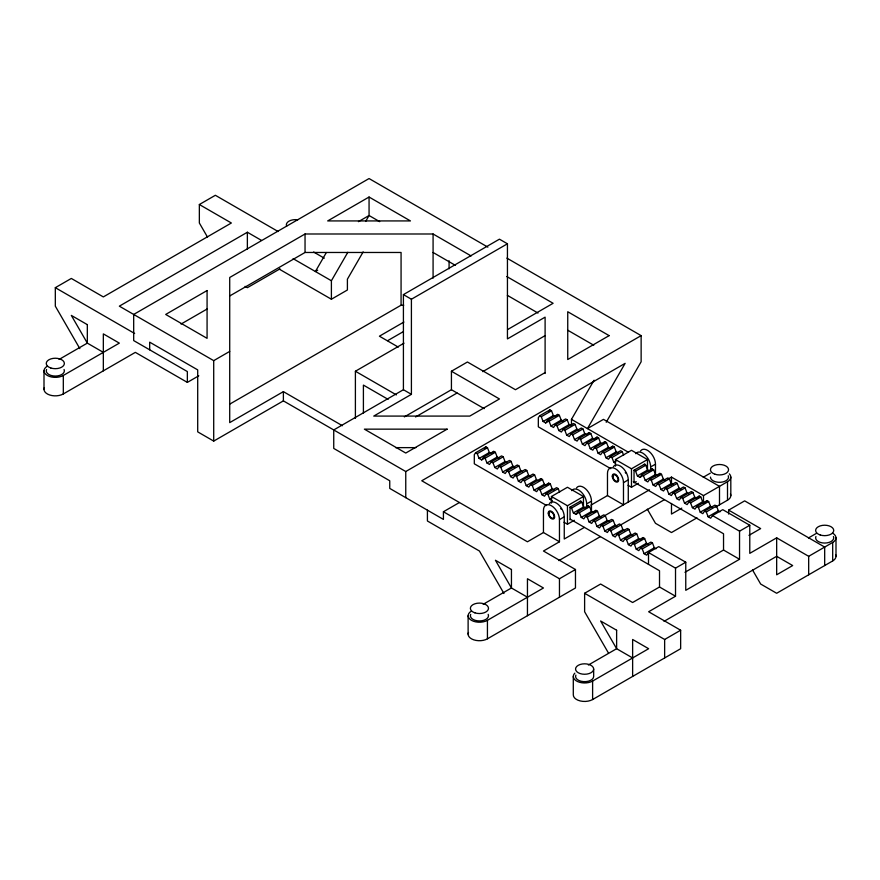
<?xml version="1.0" encoding="UTF-8"?>
<svg xmlns="http://www.w3.org/2000/svg" width="880" height="880" viewBox="0 0 880 880"><rect width="100%" height="100%" fill="white"/><g stroke="black" fill="none" stroke-linecap="round" stroke-linejoin="round"><path stroke-width="1.32" d="M326.348 252.538L315.392 271.513L317.68 270.193M363.154 251.889L347.402 279.169L347.402 289.993L331.397 299.233L331.397 280.753L347.831 252.285M365.64 221.441L369.061 215.512L369.061 197.032L410.443 220.924L327.679 220.924L369.061 197.032M571.461 425.953L571.461 419.353L594.066 380.215M606.21 422.268L641.135 361.768L641.135 335.632L506.88 258.126M491.04 453.497L489.335 452.518L487.487 447.755L485.881 446.831L475.64 452.738L474.309 454.63L474.309 463.804L546.601 505.527M484.561 448.712L485.881 446.831M475.64 452.738L477.246 453.662L479.094 458.425L481.657 459.91L483.505 457.281L493.746 451.363L495.341 452.287L497.189 457.05L498.894 458.04M492.514 453.112L493.746 451.363M506.759 462.572L505.043 461.582L503.195 456.819L501.6 455.895L491.359 461.813L489.511 464.442L486.948 462.968L485.1 458.205L483.505 457.281M514.613 467.104L512.908 466.125L511.06 461.362L509.454 460.438L499.213 466.345L497.365 468.974L494.802 467.5L492.954 462.737L491.359 461.813M555.06 416.537L553.355 415.558L551.507 410.795L549.901 409.871L539.66 415.778L538.329 417.67L538.329 426.844L610.753 468.655M522.467 471.647L520.762 470.657L518.914 465.894L517.319 464.97L507.067 470.888L505.219 473.517L502.667 472.032L500.819 467.269L499.213 466.345M548.57 411.752L549.901 409.871M539.66 415.778L541.266 416.702L543.114 421.465L545.666 422.95L547.514 420.321L557.755 414.403L559.361 415.327L561.209 420.09L562.914 421.08M556.523 416.152L557.755 414.403M531.179 476.674L528.616 475.2L526.768 470.437L525.173 469.513L514.932 475.42L513.084 478.049L510.521 476.575L508.673 471.812L507.067 470.888M570.768 425.612L569.063 424.622L567.215 419.859L565.62 418.935L555.379 424.853L553.531 427.482L550.968 426.008L549.12 421.245L547.514 420.321M538.186 480.722L536.481 479.732L534.633 474.969L533.027 474.045L522.786 479.963L520.938 482.592L518.375 481.107L516.527 476.344L514.932 475.42M578.633 430.144L576.928 429.165L575.08 424.402L573.474 423.478L563.233 429.385L561.385 432.014L558.822 430.54L556.974 425.777L555.379 424.853M546.04 485.254L544.335 484.264L542.487 479.501L540.881 478.577L530.64 484.495L528.792 487.124L526.229 485.65L524.381 480.887L522.786 479.963M586.487 434.687L584.782 433.697L582.934 428.934L581.328 428.01L571.087 433.928L569.239 436.557L566.676 435.072L564.828 430.309L563.233 429.385M539.649 480.337L540.881 478.577M553.894 489.786L552.189 488.807L550.341 484.044L548.746 483.12L538.505 489.027L536.657 491.656L534.094 490.182L532.246 485.419L530.64 484.495M594.341 439.219L592.636 438.24L590.788 433.477L589.193 432.553L578.941 438.46L577.093 441.089L574.541 439.615L572.693 434.852L571.087 433.928M547.514 484.869L548.746 483.12M559.592 492.151L558.206 488.576L556.6 487.652L546.359 493.57L544.511 496.199L541.948 494.714L540.1 489.951L538.505 489.027M587.961 434.302L589.193 432.553M602.206 443.762L600.49 442.772L598.642 438.009L597.047 437.085L586.806 443.003L584.958 445.632L582.395 444.147L580.547 439.384L578.941 438.46M595.815 438.834L597.047 437.085M610.06 448.294L608.355 447.304L606.507 442.541L604.901 441.617L594.66 447.535L592.812 450.164L590.249 448.69L588.401 443.927L586.806 443.003M603.669 443.377L604.901 441.617M617.914 452.826L616.209 451.847L614.361 447.084L612.766 446.16L602.514 452.067L600.666 454.696L598.114 453.222L596.266 448.459L594.66 447.535M611.534 447.909L612.766 446.16M623.601 455.191L622.215 451.616L620.62 450.692L610.379 456.61L608.531 459.239L605.968 457.754L604.12 452.991L602.514 452.067M580.899 500.94L569.932 507.177L571.527 508.101L573.375 512.864L575.938 514.338L577.786 511.709L588.027 505.802L589.633 506.726L591.481 511.489L593.186 512.468M586.795 507.551L588.027 505.802M601.04 517.011L599.335 516.021L597.487 511.258L595.881 510.334L585.64 516.252L583.792 518.881L581.24 517.396L579.392 512.633L577.786 511.709M594.649 512.083L595.881 510.334M608.894 521.543L607.189 520.553L605.341 515.79L603.746 514.866L593.505 520.784L591.657 523.413L589.094 521.939L587.246 517.176L585.64 516.252M616.759 526.075L615.054 525.096L613.206 520.333L611.6 519.409L601.359 525.316L599.511 527.945L596.948 526.471L595.1 521.708L593.505 520.784M636.218 481.58L634.04 482.834L634.04 470.272L635.547 471.141L637.395 475.904L639.958 477.378L641.806 474.749L652.047 468.842L653.642 469.766L655.501 474.529L657.206 475.508M624.613 530.618L622.908 529.628L621.06 524.865L619.454 523.941L609.213 529.859L607.365 532.488L604.802 531.003L602.954 526.24L601.359 525.316M650.815 470.591L652.047 468.842M665.06 480.051L663.355 479.061L661.507 474.298L659.901 473.374L649.66 479.292L647.812 481.921L645.249 480.436L643.401 475.673L641.806 474.749M633.325 535.645L630.762 534.171L628.914 529.408L627.319 528.484L617.078 534.391L615.219 537.02L612.667 535.546L610.819 530.783L609.213 529.859M658.669 475.123L659.901 473.374M672.914 484.583L671.209 483.593L669.361 478.83L667.766 477.906L657.514 483.824L655.666 486.453L653.114 484.979L651.266 480.216L649.66 479.292M640.332 539.693L638.616 538.703L636.768 533.94L635.173 533.016L624.932 538.934L623.084 541.563L620.521 540.078L618.673 535.315L617.078 534.391M680.779 489.115L679.063 488.136L677.215 483.373L675.62 482.449L665.379 488.356L663.531 490.985L660.968 489.511L659.12 484.748L657.514 483.824M648.186 544.225L646.481 543.235L644.633 538.472L643.027 537.548L632.786 543.466L630.938 546.095L628.375 544.621L626.527 539.858L624.932 538.934M688.633 493.658L686.928 492.668L685.08 487.905L683.474 486.981L673.233 492.899L671.385 495.528L668.822 494.043L666.974 489.28L665.379 488.356M641.795 539.308L643.027 537.548M656.04 548.757L654.335 547.778L652.487 543.015L650.892 542.091L640.64 547.998L638.792 550.627L636.24 549.153L634.392 544.39L632.786 543.466M696.487 498.19L694.782 497.211L692.934 492.448L691.328 491.524L681.087 497.431L679.239 500.06L676.687 498.586L674.839 493.823L673.233 492.899M704.341 502.733L702.636 501.743L700.788 496.98L699.193 496.056L688.952 501.974L687.104 504.603L684.541 503.118L682.693 498.355L681.087 497.431M697.961 497.805L699.193 496.056M712.206 507.265L710.501 506.275L708.653 501.512L707.047 500.588L696.806 506.506L694.958 509.135L692.395 507.661L690.547 502.898L688.952 501.974M705.815 502.348L707.047 500.588M720.06 511.797L718.355 510.818L716.507 506.055L714.901 505.131L704.66 511.038L702.812 513.667L700.249 512.193L698.401 507.43L696.806 506.506M832.689 533.214A11.319 6.534 0 0 1 832.689 542.454L808.676 556.314L776.666 537.834L749.782 553.355L749.782 525.261L722.766 509.663L712.514 515.581L710.666 518.21L708.114 516.725L706.266 511.962L704.66 511.038M79.838 348.634L55.319 306.163L55.319 287.683L71.324 278.443L103.334 296.923L231.363 223.003L199.353 204.523L199.353 223.003L207.526 237.16M199.353 204.523L215.358 195.283L278.113 231.517M261.448 240.372L247.368 232.243L119.339 306.163L213.708 360.646L229.713 351.406M59.081 359.436L87.329 343.123L103.334 352.363M471.108 255.948L433.081 233.992L305.041 233.992L229.713 277.486L229.713 422.62L283.382 391.633L342.408 425.722M47.311 366.223A11.319 6.534 0 0 0 47.311 375.463A11.319 6.534 0 0 0 63.316 375.463L119.339 343.123L103.334 333.883L103.334 370.843M181.06 324.049L207.075 309.034M229.713 295.966L305.041 252.472L401.071 252.472L401.071 305.206L229.713 404.14M358.424 221.661L369.061 215.512L379.698 221.661M44.385 387.64A11.319 6.534 0 0 0 49.654 394.988A11.319 6.534 0 0 0 63.316 393.943L135.344 352.363L187.352 382.393L198.781 375.793M279.972 268.862L247.368 287.683L245.08 286.363M459.426 502.513L443.421 511.753L443.421 519.409L389.752 488.422L389.752 480.766L333.74 448.426L333.74 429.946L403.414 389.719L403.414 294.613L499.444 239.173L507.441 243.793L507.441 338.899L545.105 317.152L545.105 373.494M403.414 294.613L411.411 299.233L507.441 243.793M403.909 322.047L379.412 336.193L398.299 347.105M149.688 349.822L149.688 342.166L197.703 369.886L197.703 431.86L213.708 441.1L283.382 400.873L405.757 471.526L641.135 335.632M387.673 340.659L403.029 331.804M355.399 418.396L355.399 371.239L404.008 343.178M507.606 329.56L553.113 303.292L506.759 276.529M411.411 299.233L411.411 394.339L373.747 416.086L469.777 416.086L499.444 398.959L451.429 371.239L451.429 389.719L404.349 416.9M451.429 371.239L467.434 361.999L515.449 389.719L545.105 372.592M482.735 371.646L545.105 335.632M415.569 416.955L457.061 393.008M477.246 453.662L487.487 447.755M541.266 416.702L551.507 410.795M479.094 458.425L489.335 452.518M543.114 421.465L553.355 415.558M481.657 459.91L483.923 458.59M545.666 422.95L547.943 421.63M485.1 458.205L495.341 452.287M549.12 421.245L559.361 415.327M486.948 462.968L497.189 457.05M550.968 426.008L561.209 420.09M492.954 462.737L503.195 456.819M556.974 425.777L567.215 419.859M494.802 467.5L505.043 461.582M558.822 430.54L569.063 424.622M500.819 467.269L511.06 461.362M564.828 430.309L575.08 424.402M502.667 472.032L512.908 466.125M566.676 435.072L576.928 429.165M508.673 471.812L518.914 465.894M572.693 434.852L582.934 428.934M510.521 476.575L520.762 470.657M574.541 439.615L584.782 433.697M516.527 476.344L526.768 470.437M580.547 439.384L590.788 433.477M518.375 481.107L528.616 475.2M582.395 444.147L592.636 438.24M524.381 480.887L534.633 474.969M588.401 443.927L598.642 438.009M526.229 485.65L536.481 479.732M590.249 448.69L600.49 442.772M532.246 485.419L542.487 479.501M596.266 448.459L606.507 442.541M534.094 490.182L544.335 484.264M598.114 453.222L608.355 447.304M540.1 489.951L550.341 484.044M604.12 452.991L614.361 447.084M541.948 494.714L552.189 488.807M605.968 457.754L616.209 451.847M546.359 493.57L547.954 494.494L558.206 488.576M610.379 456.61L611.974 457.534L622.215 451.616M551.452 503.107L551.452 496.507L567.457 487.267L583.462 496.507L583.462 507.067M615.472 466.147L615.472 459.547L631.477 450.307L647.482 459.547L647.482 470.107M547.954 494.494L549.802 499.257L552.079 497.937M611.974 457.534L613.822 462.297L616.099 460.977M551.452 496.507L567.457 505.747L583.462 496.507M615.472 459.547L631.477 468.787L647.482 459.547M633.952 470.217L644.919 463.98M571.527 508.101L581.768 502.183L583.616 506.946L585.332 507.936M635.547 471.141L645.788 465.223L647.636 469.986L650.199 471.471M468.501 632.5A11.319 6.534 0 0 0 473.781 639.848A11.319 6.534 0 0 0 487.432 638.814L575.465 587.983L575.465 569.503L543.455 551.023L559.46 541.783L559.46 519.607L564.256 516.835A11.319 6.534 60 0 0 558.327 504.493A11.319 6.534 60 0 0 549.329 503.602M586.663 507.815L586.663 503.899L591.47 501.127A11.319 6.534 60 0 0 585.53 488.785A11.319 6.534 60 0 0 576.532 487.894M590.876 505.164L607.475 495.583L623.48 504.823L623.48 482.647L628.276 479.875A11.319 6.534 60 0 0 622.347 467.533A11.319 6.534 60 0 0 613.349 466.642M650.683 470.855L650.683 466.939L655.479 464.167A11.319 6.534 60 0 0 649.55 451.825A11.319 6.534 60 0 0 640.552 450.934M573.375 512.864L583.616 506.946M637.395 475.904L647.636 469.986M559.46 541.783L543.455 532.543L527.45 541.783L421.762 480.766L625.13 363.352L587.466 428.593L603.471 419.353L719.499 486.343L719.499 504.823M575.938 514.338L578.215 513.029M639.958 477.378L642.235 476.069M579.392 512.633L589.633 506.726M643.401 475.673L653.642 469.766M564.025 522.247L567.457 524.227L574.321 520.267M628.045 485.287L631.477 487.267L638.341 483.307M581.24 517.396L591.481 511.489L591.47 501.127M645.249 480.436L655.501 474.529M587.246 517.176L597.487 511.258M651.266 480.216L661.507 474.298M589.094 521.939L599.335 516.021M653.114 484.979L663.355 479.061M584.309 527.439L564.256 539.011L564.256 516.835M604.505 515.779L649.506 489.797M668.063 479.083L671.484 477.103L703.494 495.583L727.507 481.723A11.319 6.534 0 0 0 729.3 473.836M595.1 521.708L605.341 515.79M659.12 484.748L669.361 478.83M596.948 526.471L607.189 520.553M660.968 489.511L671.209 483.593M602.954 526.24L613.206 520.333M666.974 489.28L677.215 483.373M604.802 531.003L615.054 525.096M668.822 494.043L679.063 488.136M483.197 604.296L511.445 587.983L527.45 597.223M558.866 560.604L600.358 536.657M620.51 525.019L664.378 499.697M703.263 477.246L710.325 473.165M610.819 530.783L621.06 524.865M674.839 493.823L685.08 487.905M612.667 535.546L622.908 529.628M676.687 498.586L686.928 492.668M618.673 535.315L628.914 529.408M682.693 498.355L692.934 492.448M620.521 540.078L630.762 534.171M684.541 503.118L694.782 497.211M471.438 611.083A11.319 6.534 0 0 0 471.438 620.323A11.319 6.534 0 0 0 487.432 620.323L543.455 587.983L527.45 578.743L527.45 615.703M443.421 511.753L559.46 578.743L575.465 569.503M626.527 539.858L636.768 533.94M681.78 508.123L671.484 514.063L671.484 503.503M690.547 502.898L700.788 496.98M628.375 544.621L638.616 538.703M692.395 507.661L702.636 501.743M634.392 544.39L644.633 538.472M698.401 507.43L708.653 501.512M636.24 549.153L646.481 543.235M700.249 512.193L710.501 506.275M640.64 547.998L642.246 548.922L652.487 543.015M706.266 511.962L716.507 506.055M696.982 517.836L671.484 532.543L655.479 523.303L647.317 509.157M715.737 507.001L727.507 500.203A11.319 6.534 0 0 0 730.433 493.9M642.246 548.922L644.094 553.685L654.335 547.778M708.114 516.725L718.355 510.818M608.454 653.037L584.617 611.754L584.617 593.274L600.622 584.034L632.632 602.514L659.516 586.993L675.521 596.233L675.521 568.139L648.505 552.541L646.657 555.17L644.094 553.685M728.651 514.074L728.651 510.114L744.656 500.874L824.681 547.074L824.681 565.554M675.521 568.139L685.762 562.221L685.762 590.315L739.541 559.273L739.541 531.179L712.514 515.581M739.541 531.179L749.782 525.261M684.959 572.297L723.536 550.033L739.541 559.273M748.979 535.337L760.661 528.594L728.651 510.114M675.521 596.233L648.637 611.754L680.647 630.234L680.647 648.714L592.614 699.534A11.319 6.534 0 0 1 580.283 700.953A11.319 6.534 0 0 1 573.298 694.914L573.298 676.434M588.379 665.016L616.627 648.714L632.632 657.954M664.048 621.335L776.666 556.314L792.671 565.554L776.666 574.794L776.666 537.834M808.445 537.966L816.684 533.214M574.816 673.167A11.319 6.534 0 0 0 577.731 681.615A11.319 6.534 0 0 0 592.614 681.054L648.637 648.714L632.632 639.474L632.632 676.434M584.617 593.274L664.642 639.474L680.647 630.234M835.615 554.62A11.319 6.534 0 0 1 832.689 560.934L776.666 593.274L760.661 584.034L752.488 569.877M401.071 305.206L403.733 305.206M395.582 447.634L415.932 447.634M487.872 247.148L369.061 178.552L133.683 314.446L133.683 340.582L187.352 371.569L187.352 382.393M433.081 252.472L455.477 265.408M507.353 295.35L537.999 313.049M567.743 330.22L593.758 345.235M313.632 252.021L324.291 258.17M293.106 258.654L331.397 280.753M571.461 419.353L628.507 452.298M644.193 464.299L645.788 465.223M279.378 269.203L331.397 299.233M613.822 462.297L615.527 463.276M633.303 481.679L723.536 533.764L723.536 550.033M451.429 389.719L484.22 408.65M403.414 389.719L411.411 394.339M355.399 371.239L396.385 394.9M580.173 501.259L581.768 502.183M685.762 562.221L658.746 546.623L648.505 552.541L648.505 564.366M388.113 399.366L363.407 385.099L363.407 413.391M549.802 499.257L552.365 500.731M570.295 519.211L659.516 570.724L659.516 586.993M55.319 287.683L134.64 333.487M503.954 593.494L479.435 551.023L427.416 520.993L427.416 510.169M836 537.834L836 556.314M832.689 542.454L832.689 560.934M808.676 556.314L808.676 574.794M730.818 477.103L730.818 495.583M727.507 481.723L727.507 500.203M703.494 495.583L703.494 503.503M671.484 477.103L671.484 485.023M664.642 639.474L664.642 657.954M655.479 464.167L655.479 475.915M631.477 468.787L631.477 487.267M628.276 479.875L628.276 502.051M607.475 495.583L607.475 473.407A11.319 6.534 60 0 1 615.472 468.787A11.319 6.534 60 0 1 623.48 482.647M593.67 669.042A9.053 5.225 0 0 1 580.085 673.563A9.053 5.225 0 0 1 580.085 664.51A9.053 5.225 0 0 1 593.67 669.042L593.67 676.434A9.053 5.225 0 0 1 583.44 681.615A9.053 5.225 0 0 1 575.872 675.081M592.614 681.054L592.614 699.534M570.02 507.232L570.02 519.794M567.457 505.747L567.457 524.227M559.46 578.743L559.46 597.223M543.455 532.543L543.455 510.367A11.319 6.534 60 0 1 551.452 505.747A11.319 6.534 60 0 1 559.46 519.607M487.432 620.323L487.432 638.814M468.116 615.703L468.116 634.183M449.086 260.744L449.086 268.829M433.081 233.992L433.081 278.168M405.757 471.526L405.757 497.662M305.041 233.992L305.041 252.472M283.382 391.633L283.382 400.873M247.368 232.243L247.368 249.403M213.708 360.646L213.708 441.1M63.316 375.463L63.316 393.943M44 370.843L44 389.323M560.736 508.552A3.619 2.09 60 0 1 561.264 509.322M625.284 472.362A3.619 2.09 60 0 1 625.691 473.209M833.426 536.481A9.053 5.225 0 0 1 824.681 543.059A9.053 5.225 0 0 1 815.936 536.481M488.18 614.35A9.053 5.225 0 0 1 479.435 620.939A9.053 5.225 0 0 1 470.69 614.35M286.638 226.204A9.053 5.225 0 0 1 297.726 219.802M728.244 475.75A9.053 5.225 0 0 1 720.687 482.284A9.053 5.225 0 0 1 710.446 477.103M64.064 369.49A9.053 5.225 0 0 1 55.319 376.068A9.053 5.225 0 0 1 46.574 369.49M571.736 490.666A11.319 6.534 60 0 1 580.734 491.557A11.319 6.534 60 0 1 586.663 503.899M635.745 453.706A11.319 6.534 60 0 1 644.754 454.597A11.319 6.534 60 0 1 650.683 466.939M207.075 290.554L165.693 314.446L207.075 338.338L207.075 290.554M447.139 429.154L405.757 453.046L364.375 429.154L447.139 429.154M609.125 335.632L567.743 359.524L567.743 311.74L609.125 335.632M87.329 324.643L71.324 315.403L87.329 343.123L87.329 324.643M511.445 569.503L495.44 560.263L511.445 587.983L511.445 569.503M616.627 630.234L600.622 620.994L616.627 648.714L616.627 630.234M548.889 513.513A3.619 2.09 60 0 0 552.739 518.287A3.619 2.09 60 0 0 552.739 513.172A3.619 2.09 60 0 0 548.889 513.513M612.909 476.553A3.619 2.09 60 0 0 616.748 481.327A3.619 2.09 60 0 0 616.748 476.212A3.619 2.09 60 0 0 612.909 476.553M820.16 534.963A9.053 5.225 0 0 0 833.734 530.442A9.053 5.225 0 0 0 820.16 525.91A9.053 5.225 0 0 0 820.16 534.963M474.903 612.843A9.053 5.225 0 0 0 488.488 608.311A9.053 5.225 0 0 0 474.903 603.79A9.053 5.225 0 0 0 474.903 612.843M714.978 474.243A9.053 5.225 0 0 0 728.552 469.711A9.053 5.225 0 0 0 714.978 465.19A9.053 5.225 0 0 0 714.978 474.243M50.787 367.983A9.053 5.225 0 0 0 64.372 363.451A9.053 5.225 0 0 0 50.787 358.93A9.053 5.225 0 0 0 50.787 367.983M548.251 513.139A4.532 2.618 60 0 0 553.058 519.112A4.532 2.618 60 0 0 553.058 512.71A4.532 2.618 60 0 0 548.251 513.139M612.271 476.179A4.532 2.618 60 0 0 617.078 482.152A4.532 2.618 60 0 0 617.078 475.75A4.532 2.618 60 0 0 612.271 476.179"/></g></svg>
